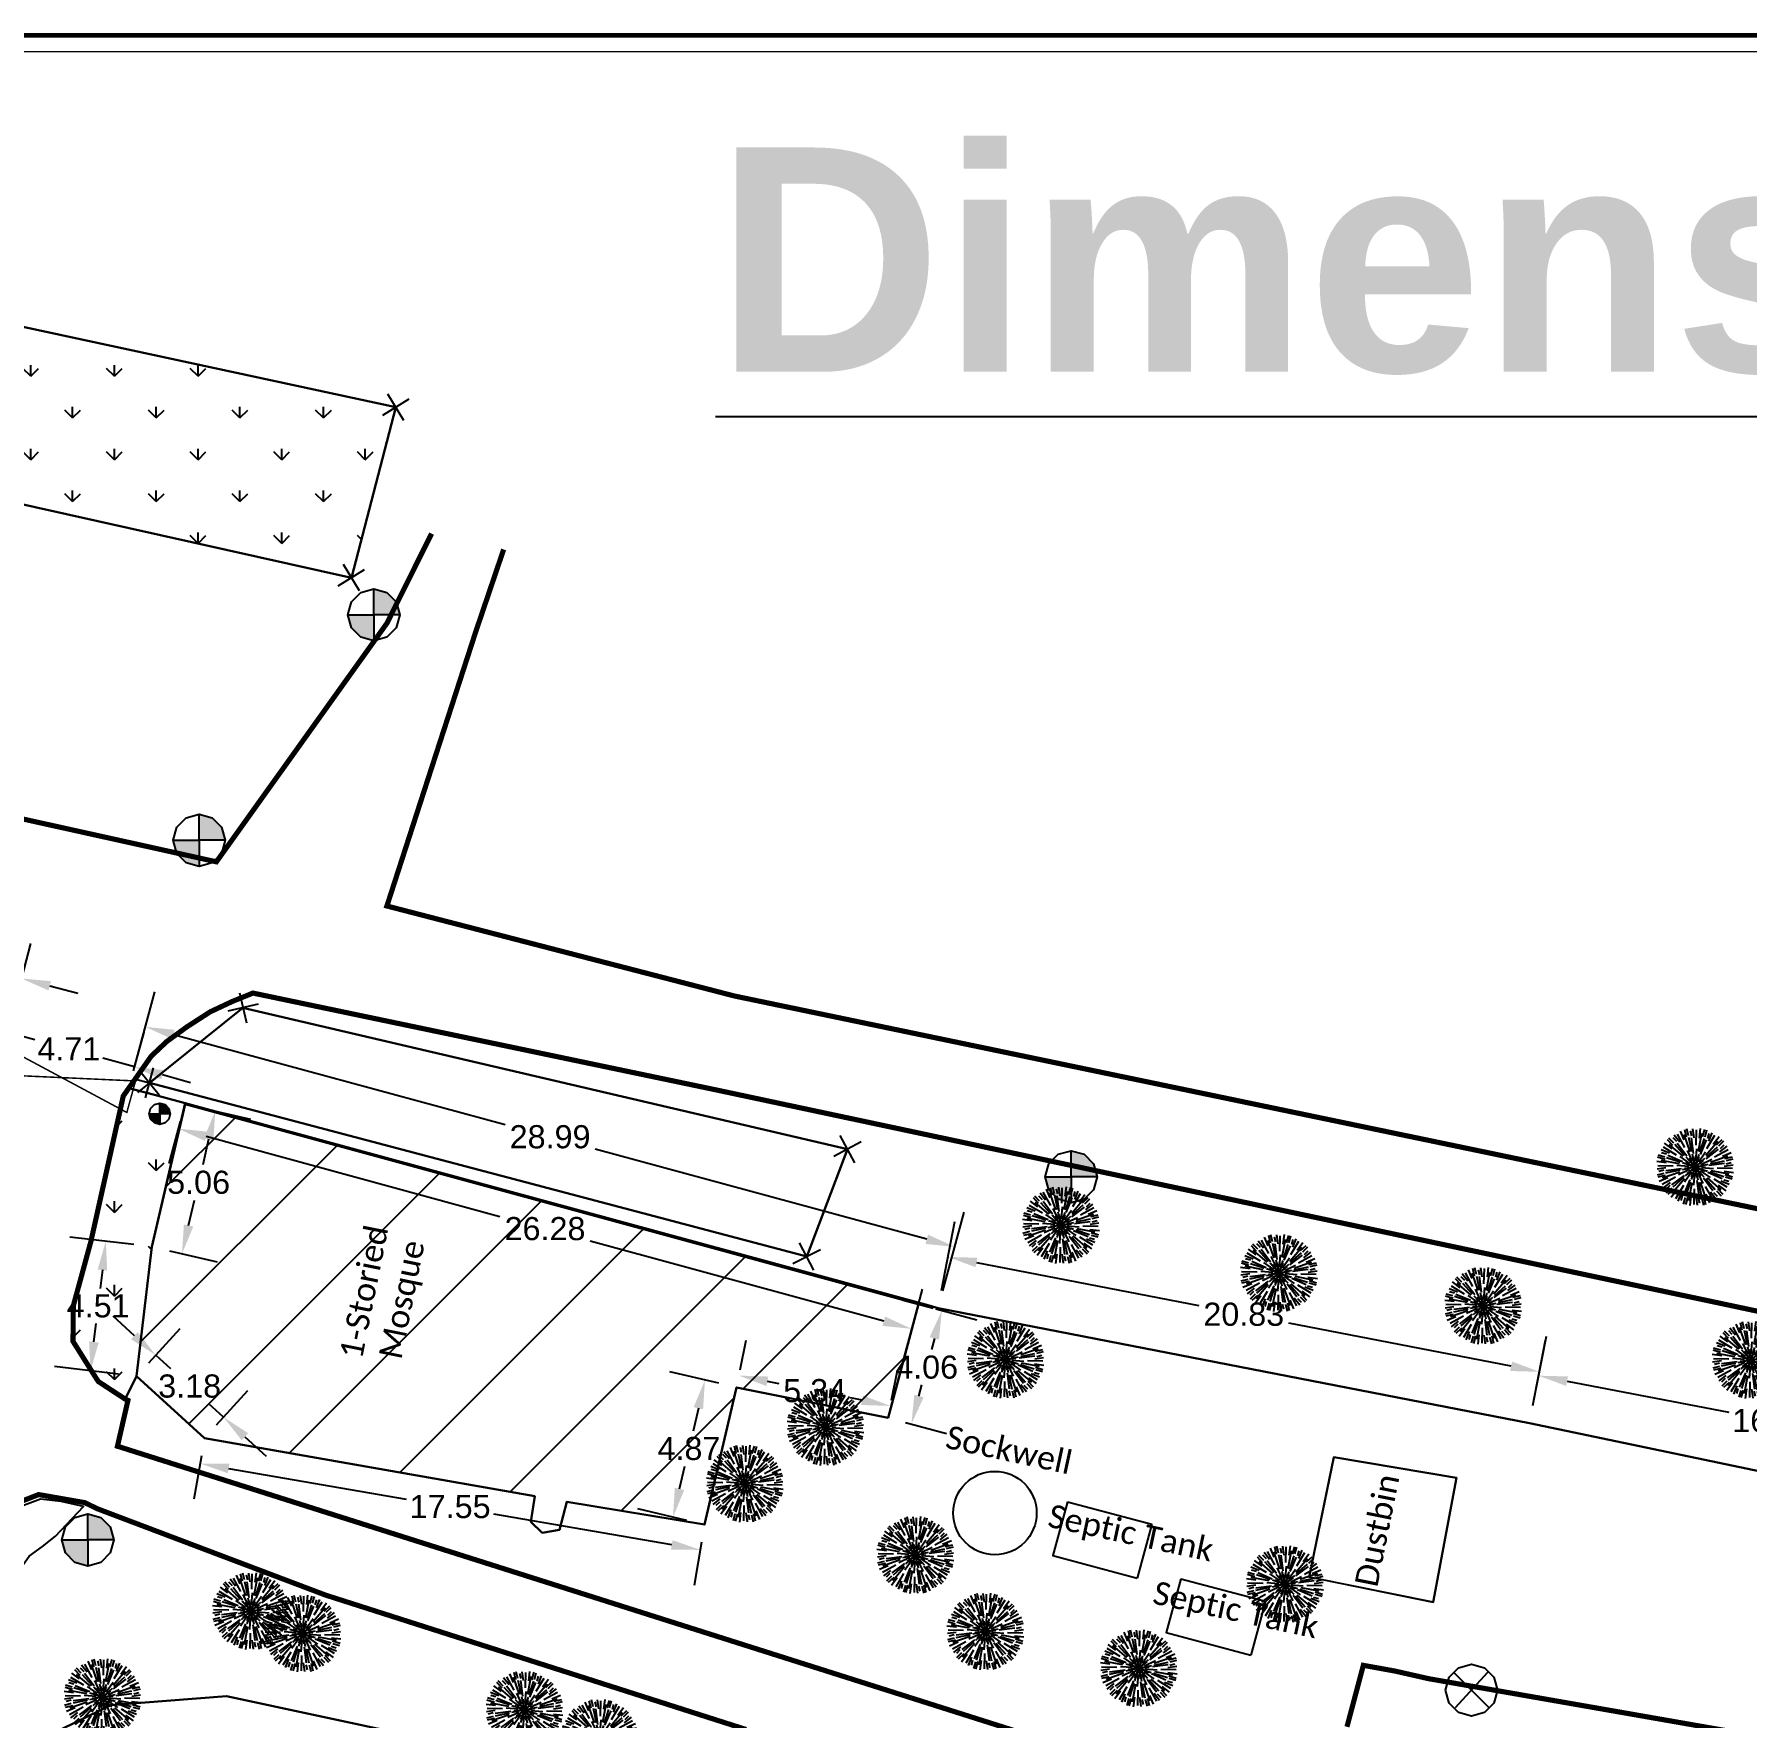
# Model space of a CAD drawing. Header units: metres. Extents: x 347471 to 695982, y 2547992 to 5097170.
# Drawn here: x 347564.4 to 347623.6, y 2548595.2 to 2548653.4 of the extents above; entities that cross this region are included whole.
import ezdxf

# ---------------------------------------------------------------- set-up
doc = ezdxf.new("R2010")
doc.units = ezdxf.units.M
doc.header["$PDMODE"] = 1
doc.header["$PDSIZE"] = -1
for name, color, linetype in [('Controll Point', 230, 'Continuous'), ('Dim', 1, 'Continuous'), ('DUSBIN', 5, 'Continuous'), ('Earthen Road1', 3, 'Continuous'), ('Electric Pole', 1, 'Continuous'), ('GARDE9', 7, 'Continuous'), ('Gate', 1, 'Continuous'), ('MSQ', 1, 'Continuous'), ('POND', 176, 'Continuous'), ('pucca building', 140, 'Continuous'), ('text 2', 7, 'Continuous'), ('V-NODE-TREE', 62, 'Continuous')]:
    doc.layers.add(name, color=color, linetype=linetype)
doc.layers.add('Frame', color=7, linetype='Continuous', lineweight=30, true_color=0xff6d34)
doc.layers.add('Paved Road', color=201, linetype='Continuous', lineweight=18)
doc.layers.add('Property Line', color=1, linetype='Continuous', lineweight=30)
doc.styles.add('SFTR_Arial', font='arial.ttf')
doc.dimstyles.new('ISO-25', dxfattribs={"dimtxt": 2.5, "dimasz": 2.5, "dimexe": 1.25, "dimexo": 0.625, "dimtad": 1, "dimtxsty": 'Standard', "dimcen": 2.5, "dimadec": 0, "dimazin": 0, "dimtfac": 1, "dimtmove": 0, "dimatfit": 3, "dimfxl": 1, "dimarcsym": 0})
pattern_1 = [(90, (-358.141, 2.8265), (-1.4458212353, 1.4458212353), [0.38338125, -2.5082612206]), (45, (-358.141, 2.8265), (-1.4458212355, 1.4458212355), [0.38338125, -1.66131875]), (135, (-358.141, 2.8265), (-1.4458212355, -1.4458212355), [0.38338125, -1.66131875])]

# ---------------------------------------------------------------- blocks, each defined once
blk = doc.blocks.new('Benchmark')
at = {"linetype": 'Continuous'}
for points in [[(0, 0), (0, 1.8), (0.9, 1.55), (1.55, 0.9), (1.8, 0)], [(0, 0), (0, -1.8), (-0.9, -1.55), (-1.55, -0.9), (-1.8, 0)]]:
    blk.add_hatch(color=0, dxfattribs=at).paths.add_polyline_path(points)
at = {"color": 0, "linetype": 'Continuous', "flags": 128}
for points in [[(-1.8, 0), (-1.55, 0.9), (-0.9, 1.55), (0, 1.8), (0.9, 1.55), (1.55, 0.9), (1.8, 0), (1.55, -0.9), (0.9, -1.55), (0, -1.8), (-0.9, -1.55), (-1.55, -0.9)], [(0, 0), (0, 1.8), (0.9, 1.55), (1.55, 0.9), (1.8, 0)], [(0, 0), (0, -1.8), (-0.9, -1.55), (-1.55, -0.9), (-1.8, 0)]]:
    blk.add_lwpolyline(points, close=True, dxfattribs=at)
blk = doc.blocks.new('Circle_X')
at = {"color": 0, "linetype": 'Continuous', "flags": 128}
blk.add_lwpolyline([(-0.9, 0), (-0.774, 0.45), (-0.45, 0.774), (0, 0.9), (0.45, 0.774), (0.774, 0.45), (0.9, 0), (0.774, -0.45), (0.45, -0.774), (0, -0.9), (-0.45, -0.774), (-0.774, -0.45)], close=True, dxfattribs=at)
for points in [[(-0.612, 0.612), (0.612, -0.612)], [(0.558, 0.612), (-0.558, -0.612)]]:
    blk.add_lwpolyline(points, dxfattribs=at)
blk = doc.blocks.new('Cross')
at = {"color": 0, "linetype": 'Continuous', "flags": 128}
for points in [[(0.54, 0), (-0.533, 0)], [(0, 0.534), (0, -0.534)]]:
    blk.add_lwpolyline(points, dxfattribs=at)
blk = doc.blocks.new('Tree 6')
at = {"color": 0, "linetype": 'ByBlock', "lineweight": -2}
for p, q in [((-0.0341, 0.087), (-0.0476, 0.1123)), ((-0.0211, 0.0671), (-0.0367, 0.1137)), ((-0.0185, 0.0919), (-0.0252, 0.1215)), ((-0.0101, 0.0987), (-0.0112, 0.1234)), ((-0.0029, 0.1021), (-0.0044, 0.1244)), ((0.0076, 0.1), (0.0063, 0.1165)), ((0.014, 0.0924), (0.0149, 0.121)), ((0.0153, 0.0686), (0.0251, 0.1168)), ((0.0299, 0.0888), (0.0389, 0.1178)), ((0.0405, 0.0905), (0.052, 0.1125)), ((0.0485, 0.0898), (0.0584, 0.1099)), ((-0.0898, 0.0485), (-0.1099, 0.0584)), ((-0.0828, 0.0566), (-0.0977, 0.0637)), ((-0.073, 0.0583), (-0.0974, 0.0734)), ((-0.0518, 0.0476), (-0.0886, 0.0801)), ((-0.0619, 0.0703), (-0.0826, 0.0926)), ((-0.0581, 0.0804), (-0.0714, 0.1013)), ((-0.0316, 0.0407), (-0.0686, 0.0861)), ((-0.0535, 0.0869), (-0.066, 0.1055)), ((-0.0434, 0.0904), (-0.0528, 0.104)), ((-0.0263, 0.0426), (-0.0506, 0.0819)), ((-0.02, 0.0391), (-0.0429, 0.0841)), ((-0.007, 0.051), (-0.0164, 0.1089)), ((-0.0049, 0.0195), (-0.0149, 0.0567)), ((-0.0015, 0.05), (-0.0029, 0.0962)), ((0.0023, 0.0439), (0.0049, 0.0943)), ((0.0055, 0.0193), (0.0154, 0.0566)), ((0.0194, 0.0477), (0.0402, 0.1025)), ((0.0237, 0.0441), (0.0456, 0.0848)), ((0.0239, 0.0369), (0.0513, 0.0792)), ((0.0407, 0.0316), (0.0861, 0.0686)), ((0.0476, 0.0518), (0.0801, 0.0886)), ((0.0566, 0.0828), (0.0637, 0.0977)), ((0.0583, 0.073), (0.0734, 0.0974)), ((0.0703, 0.0619), (0.0926, 0.0826)), ((0.0804, 0.0581), (0.1013, 0.0714)), ((0.0869, 0.0535), (0.1055, 0.066)), ((-0.0924, 0.014), (-0.121, 0.0149)), ((-0.0888, 0.0299), (-0.1178, 0.0389)), ((-0.0686, 0.0153), (-0.1168, 0.0251)), ((-0.1, 0.0076), (-0.1165, 0.0063)), ((-0.0905, 0.0405), (-0.1125, 0.052)), ((-0.0477, 0.0194), (-0.1025, 0.0402)), ((-0.0439, 0.0023), (-0.0943, 0.0049)), ((-0.0441, 0.0237), (-0.0848, 0.0456)), ((-0.0369, 0.0239), (-0.0792, 0.0513)), ((-0.0193, 0.0055), (-0.0566, 0.0154)), ((0, 0), (-0.0423, -0.0013)), ((-0.014, 0.0144), (-0.0413, 0.0417)), ((0, 0), (-0.0372, 0.02)), ((0, 0), (-0.036, -0.0222)), ((0, 0), (-0.0338, 0.0017)), ((0, 0), (-0.0302, -0.0154)), ((0, 0), (-0.0284, 0.0184)), ((0, 0), (-0.0222, 0.036)), ((0, 0), (-0.02, -0.0372)), ((0, 0), (-0.0184, -0.0284)), ((0, 0), (-0.0154, 0.0302)), ((0, 0), (-0.0017, -0.0338)), ((0, 0), (-0.0013, 0.0423)), ((0, 0), (0.02, 0.0372)), ((0, 0), (0.0017, 0.0338)), ((0, 0), (0.0184, 0.0284)), ((0, 0), (0.036, 0.0222)), ((0, 0), (0.0302, 0.0154)), ((0, 0), (0.0423, 0.0013)), ((0, 0), (0.0154, -0.0302)), ((0, 0), (0.0013, -0.0423)), ((0, 0), (0.0338, -0.0017)), ((0, 0), (0.0372, -0.02)), ((0, 0), (0.0284, -0.0184)), ((0, 0), (0.0222, -0.036)), ((0.0144, 0.014), (0.0417, 0.0413)), ((0.0195, 0.0049), (0.0567, 0.0149)), ((0.0391, 0.02), (0.0841, 0.0429)), ((0.0426, 0.0263), (0.0819, 0.0506)), ((0.05, 0.0015), (0.0962, 0.0029)), ((0.051, 0.007), (0.1089, 0.0164)), ((0.0671, 0.0211), (0.1137, 0.0367)), ((0.087, 0.0341), (0.1123, 0.0476)), ((0.0904, 0.0434), (0.104, 0.0528)), ((0.0919, 0.0185), (0.1215, 0.0252)), ((0.0987, 0.0101), (0.1234, 0.0112)), ((0.1021, 0.0029), (0.1244, 0.0044)), ((-0.1021, -0.0029), (-0.1244, -0.0044)), ((-0.0987, -0.0101), (-0.1234, -0.0112)), ((-0.0919, -0.0185), (-0.1215, -0.0252)), ((-0.0671, -0.0211), (-0.1137, -0.0367)), ((-0.087, -0.0341), (-0.1123, -0.0476)), ((-0.051, -0.007), (-0.1089, -0.0164)), ((-0.0869, -0.0535), (-0.1055, -0.066)), ((-0.0904, -0.0434), (-0.104, -0.0528)), ((-0.05, -0.0015), (-0.0962, -0.0029)), ((-0.0407, -0.0316), (-0.0861, -0.0686)), ((-0.0391, -0.02), (-0.0841, -0.0429)), ((-0.0426, -0.0263), (-0.0819, -0.0506)), ((-0.0476, -0.0518), (-0.0801, -0.0886)), ((-0.0195, -0.0049), (-0.0567, -0.0149)), ((-0.0239, -0.0369), (-0.0513, -0.0792)), ((-0.0237, -0.0441), (-0.0456, -0.0848)), ((-0.0144, -0.014), (-0.0417, -0.0413)), ((-0.0194, -0.0477), (-0.0402, -0.1025)), ((-0.0055, -0.0193), (-0.0154, -0.0566)), ((-0.0023, -0.0439), (-0.0049, -0.0943)), ((0.0015, -0.05), (0.0029, -0.0962)), ((0.0049, -0.0195), (0.0149, -0.0567)), ((0.007, -0.051), (0.0164, -0.1089)), ((0.014, -0.0144), (0.0413, -0.0417)), ((0.0193, -0.0055), (0.0566, -0.0154)), ((0.02, -0.0391), (0.0429, -0.0841)), ((0.0263, -0.0426), (0.0506, -0.0819)), ((0.0316, -0.0407), (0.0686, -0.0861)), ((0.0369, -0.0239), (0.0792, -0.0513)), ((0.0439, -0.0023), (0.0943, -0.0049)), ((0.0441, -0.0237), (0.0848, -0.0456)), ((0.0477, -0.0194), (0.1025, -0.0402)), ((0.0518, -0.0476), (0.0886, -0.0801)), ((0.0686, -0.0153), (0.1168, -0.0251)), ((0.0888, -0.0299), (0.1178, -0.0389)), ((0.0898, -0.0485), (0.1099, -0.0584)), ((0.0905, -0.0405), (0.1125, -0.052)), ((0.0924, -0.014), (0.121, -0.0149)), ((0.1, -0.0076), (0.1165, -0.0063)), ((-0.0804, -0.0581), (-0.1013, -0.0714)), ((-0.0703, -0.0619), (-0.0926, -0.0826)), ((-0.0583, -0.073), (-0.0734, -0.0974)), ((-0.0566, -0.0828), (-0.0637, -0.0977)), ((-0.0485, -0.0898), (-0.0584, -0.1099)), ((-0.0405, -0.0905), (-0.052, -0.1125)), ((-0.0299, -0.0888), (-0.0389, -0.1178)), ((-0.0153, -0.0686), (-0.0251, -0.1168)), ((-0.014, -0.0924), (-0.0149, -0.121)), ((-0.0076, -0.1), (-0.0063, -0.1165)), ((0.0029, -0.1021), (0.0044, -0.1244)), ((0.0101, -0.0987), (0.0112, -0.1234)), ((0.0185, -0.0919), (0.0252, -0.1215)), ((0.0211, -0.0671), (0.0367, -0.1137)), ((0.0341, -0.087), (0.0476, -0.1123)), ((0.0434, -0.0904), (0.0528, -0.104)), ((0.0535, -0.0869), (0.066, -0.1055)), ((0.0581, -0.0804), (0.0714, -0.1013)), ((0.0619, -0.0703), (0.0826, -0.0926)), ((0.073, -0.0583), (0.0974, -0.0734)), ((0.0828, -0.0566), (0.0977, -0.0637))]:
    blk.add_line(p, q, dxfattribs=at)
blk = doc.blocks.new('le')
for points in [[(348291.604, 2548623.118), (348291.604, 2548472.277), (348077.433, 2548472.277), (348077.433, 2548623.118)], [(348291.577, 2548623.09), (348291.577, 2548472.305), (348077.461, 2548472.305), (348077.461, 2548623.09)]]:
    blk.add_lwpolyline(points, close=True)
at = {"layer": 'Frame', "color": 7, "linetype": 'Continuous', "lineweight": 60}
blk.add_lwpolyline([(348291.577, 2548623.09), (348291.577, 2548472.305), (348077.461, 2548472.305), (348077.461, 2548623.09)], close=True, dxfattribs=at)
at = {"layer": 'Frame', "color": 7, "lineweight": 15}
blk.add_lwpolyline([(348257.356, 2548473.065, -0.414214), (348257.102, 2548472.811), (348078.221, 2548472.811, -0.414214), (348077.967, 2548473.065), (348077.967, 2548622.33, -0.414214), (348078.221, 2548622.584), (348257.102, 2548622.584, -0.414214), (348257.356, 2548622.33), (348257.356, 2548473.065)], format="xyb", dxfattribs=at)
at = {"layer": 'text 2', "color": 1, "insert": (348176.556, 2548619.588), "char_height": 5.24376, "width": 62.61197, "attachment_point": 1}
blk.add_mtext('\\pxqc;{\\fArial|b1|i0|c0|p34;\\H1.33333x;\\L\\C143;\\c14659450;Dimension }', dxfattribs=at)
blk = doc.blocks.new('*D17')
at = {"layer": 'Defpoints', "color": 0, "transparency": 16777216}
for p in [(347563.969, 2548620.731), (347560.766, 2548618.804), (347563.294, 2548618.144)]:
    blk.add_point(p, dxfattribs=at)
at = {"layer": 'Dim', "color": 0, "lineweight": -2, "transparency": 16777216}
for p, q in [((347560.924, 2548619.409), (347561.757, 2548622.601)), ((347560.474, 2548621.644), (347559.506, 2548621.897)), ((347563.452, 2548618.749), (347564.285, 2548621.941)), ((347561.441, 2548621.392), (347561.537, 2548621.367)), ((347563.969, 2548620.731), (347563.874, 2548620.756)), ((347564.937, 2548620.479), (347565.905, 2548620.226))]:
    blk.add_line(p, q, dxfattribs=at)
at = {"layer": 'Dim', "color": 0, "transparency": 16777216}
for points in [[(347560.516, 2548621.805), (347560.432, 2548621.483), (347561.441, 2548621.392)], [(347564.979, 2548620.64), (347564.895, 2548620.317), (347563.969, 2548620.731)]]:
    blk.add_solid(points, dxfattribs=at)
at = {"layer": 'Dim', "color": 0, "transparency": 16777216, "insert": (347562.705, 2548621.061), "char_height": 0.8, "attachment_point": 5, "style": 'SFTR_Arial'}
blk.add_mtext('2.61', dxfattribs=at)
blk = doc.blocks.new('*D18')
at = {"layer": 'Defpoints', "color": 0, "transparency": 16777216}
for p in [(347563.129, 2548618.187), (347567.872, 2548617.672), (347567.669, 2548616.936)]:
    blk.add_point(p, dxfattribs=at)
at = {"layer": 'Dim', "color": 0, "lineweight": -2, "transparency": 16777216}
for p, q in [((347563.295, 2548618.789), (347563.664, 2548620.128)), ((347562.368, 2548619.189), (347561.404, 2548619.455)), ((347563.332, 2548618.923), (347564.424, 2548618.622)), ((347567.835, 2548617.538), (347568.204, 2548618.877)), ((347567.872, 2548617.672), (347566.78, 2548617.973)), ((347568.836, 2548617.407), (347569.8, 2548617.141))]:
    blk.add_line(p, q, dxfattribs=at)
at = {"layer": 'Dim', "color": 0, "transparency": 16777216}
for points in [[(347562.412, 2548619.35), (347562.324, 2548619.028), (347563.332, 2548618.923)], [(347568.88, 2548617.567), (347568.792, 2548617.246), (347567.872, 2548617.672)]]:
    blk.add_solid(points, dxfattribs=at)
at = {"layer": 'Dim', "color": 0, "transparency": 16777216, "insert": (347565.602, 2548618.298), "char_height": 0.8, "attachment_point": 5, "style": 'SFTR_Arial'}
blk.add_mtext('4.71', dxfattribs=at)
blk = doc.blocks.new('*D19')
at = {"layer": 'Defpoints', "color": 0, "transparency": 16777216}
for p in [(347567.669, 2548616.936), (347596.225, 2548611.451), (347595.647, 2548609.327)]:
    blk.add_point(p, dxfattribs=at)
at = {"layer": 'Dim', "color": 0, "lineweight": -2, "transparency": 16777216}
for p, q in [((347567.833, 2548617.539), (347568.575, 2548620.266)), ((347569.212, 2548618.797), (347580.678, 2548615.679)), ((347595.26, 2548611.713), (347583.793, 2548614.832)), ((347595.811, 2548609.93), (347596.553, 2548612.657))]:
    blk.add_line(p, q, dxfattribs=at)
at = {"layer": 'Dim', "color": 0, "transparency": 16777216}
for points in [[(347569.255, 2548618.958), (347569.168, 2548618.637), (347568.247, 2548619.06)], [(347595.303, 2548611.874), (347595.216, 2548611.552), (347596.225, 2548611.451)]]:
    blk.add_solid(points, dxfattribs=at)
at = {"layer": 'Dim', "color": 0, "transparency": 16777216, "insert": (347582.236, 2548615.255), "char_height": 0.8, "attachment_point": 5, "style": 'SFTR_Arial'}
blk.add_mtext('28.99', dxfattribs=at)
blk = doc.blocks.new('*D20')
at = {"layer": 'Defpoints', "color": 0, "transparency": 16777216}
for p in [(347595.647, 2548609.327), (347616.44, 2548607.131), (347616.095, 2548605.355)]:
    blk.add_point(p, dxfattribs=at)
at = {"layer": 'Dim', "color": 0, "lineweight": -2, "transparency": 16777216}
for p, q in [((347595.766, 2548609.94), (347596.231, 2548612.331)), ((347596.974, 2548610.913), (347604.66, 2548609.42)), ((347615.459, 2548607.322), (347607.773, 2548608.815)), ((347616.214, 2548605.968), (347616.679, 2548608.359))]:
    blk.add_line(p, q, dxfattribs=at)
at = {"layer": 'Dim', "color": 0, "transparency": 16777216}
for points in [[(347597.006, 2548611.076), (347596.942, 2548610.749), (347595.992, 2548611.103)], [(347615.49, 2548607.486), (347615.427, 2548607.159), (347616.44, 2548607.131)]]:
    blk.add_solid(points, dxfattribs=at)
at = {"layer": 'Dim', "color": 0, "transparency": 16777216, "insert": (347606.216, 2548609.117), "char_height": 0.8, "attachment_point": 5, "style": 'SFTR_Arial'}
blk.add_mtext('20.83', dxfattribs=at)
blk = doc.blocks.new('*D21')
at = {"layer": 'Defpoints', "color": 0, "transparency": 16777216}
for p in [(347616.095, 2548605.355), (347632.593, 2548603.882), (347632.277, 2548602.241)]:
    blk.add_point(p, dxfattribs=at)
at = {"layer": 'Dim', "color": 0, "lineweight": -2, "transparency": 16777216}
for p, q in [((347616.213, 2548605.968), (347616.647, 2548608.224)), ((347617.393, 2548606.807), (347622.989, 2548605.731)), ((347631.611, 2548604.071), (347626.015, 2548605.148)), ((347632.395, 2548602.854), (347632.829, 2548605.11))]:
    blk.add_line(p, q, dxfattribs=at)
at = {"layer": 'Dim', "color": 0, "transparency": 16777216}
for points in [[(347617.424, 2548606.971), (347617.361, 2548606.644), (347616.411, 2548606.996)], [(347631.642, 2548604.235), (347631.579, 2548603.908), (347632.593, 2548603.882)]]:
    blk.add_solid(points, dxfattribs=at)
at = {"layer": 'Dim', "color": 0, "transparency": 16777216, "insert": (347624.502, 2548605.439), "char_height": 0.8, "attachment_point": 5, "style": 'SFTR_Arial'}
blk.add_mtext('16.48', dxfattribs=at)
blk = doc.blocks.new('*D121')
at = {"layer": 'Defpoints', "color": 0, "transparency": 16777216}
for p in [(347567.942, 2548606.982), (347570.95, 2548605.561), (347570.287, 2548604.837)]:
    blk.add_point(p, dxfattribs=at)
at = {"layer": 'Dim', "color": 0, "lineweight": -2, "transparency": 16777216}
for p, q in [((347567.867, 2548608.381), (347567.129, 2548609.056)), ((347568.364, 2548607.443), (347569.448, 2548608.628)), ((347568.605, 2548607.706), (347569.112, 2548607.242)), ((347570.709, 2548605.298), (347571.793, 2548606.483)), ((347570.95, 2548605.561), (347570.443, 2548606.025)), ((347571.688, 2548604.886), (347572.426, 2548604.211))]:
    blk.add_line(p, q, dxfattribs=at)
at = {"layer": 'Dim', "color": 0, "transparency": 16777216}
for points in [[(347567.979, 2548608.504), (347567.754, 2548608.258), (347568.605, 2548607.706)], [(347571.8, 2548605.009), (347571.575, 2548604.763), (347570.95, 2548605.561)]]:
    blk.add_solid(points, dxfattribs=at)
at = {"layer": 'Dim', "color": 0, "transparency": 16777216, "insert": (347569.777, 2548606.634), "char_height": 0.8, "attachment_point": 5, "style": 'SFTR_Arial'}
blk.add_mtext('3.18', dxfattribs=at)
blk = doc.blocks.new('*D122')
at = {"layer": 'Defpoints', "color": 0, "transparency": 16777216}
for p in [(347570.287, 2548604.837), (347587.578, 2548601.851), (347587.427, 2548600.974)]:
    blk.add_point(p, dxfattribs=at)
at = {"layer": 'Dim', "color": 0, "lineweight": -2, "transparency": 16777216}
for p, q in [((347570.181, 2548604.221), (347569.923, 2548602.728)), ((347571.121, 2548603.79), (347577.266, 2548602.729)), ((347586.441, 2548601.144), (347580.296, 2548602.205)), ((347587.472, 2548601.235), (347587.214, 2548599.742))]:
    blk.add_line(p, q, dxfattribs=at)
at = {"layer": 'Dim', "color": 0, "transparency": 16777216}
for points in [[(347571.149, 2548603.954), (347571.093, 2548603.626), (347570.136, 2548603.96)], [(347586.47, 2548601.309), (347586.413, 2548600.98), (347587.427, 2548600.974)]]:
    blk.add_solid(points, dxfattribs=at)
at = {"layer": 'Dim', "color": 0, "transparency": 16777216, "insert": (347578.781, 2548602.467), "char_height": 0.8, "attachment_point": 5, "style": 'SFTR_Arial'}
blk.add_mtext('17.55', dxfattribs=at)
blk = doc.blocks.new('*D123')
at = {"layer": 'Defpoints', "color": 0, "transparency": 16777216}
for p in [(347587.59, 2548606.846), (347588.683, 2548606.592), (347587.578, 2548601.851)]:
    blk.add_point(p, dxfattribs=at)
at = {"layer": 'Dim', "color": 0, "lineweight": -2, "transparency": 16777216}
for p, q in [((347588.074, 2548606.733), (347586.372, 2548607.13)), ((347587.363, 2548605.872), (347587.179, 2548605.084)), ((347586.712, 2548603.079), (347586.895, 2548603.867)), ((347586.969, 2548601.992), (347585.267, 2548602.389))]:
    blk.add_line(p, q, dxfattribs=at)
at = {"layer": 'Dim', "color": 0, "transparency": 16777216}
for points in [[(347587.2, 2548605.91), (347587.525, 2548605.835), (347587.59, 2548606.846)], [(347586.549, 2548603.117), (347586.874, 2548603.041), (347586.485, 2548602.105)]]:
    blk.add_solid(points, dxfattribs=at)
at = {"layer": 'Dim', "color": 0, "transparency": 16777216, "insert": (347587.037, 2548604.476), "char_height": 0.8, "attachment_point": 5, "style": 'SFTR_Arial'}
blk.add_mtext('4.87', dxfattribs=at)
blk = doc.blocks.new('*D124')
at = {"layer": 'Defpoints', "color": 0, "transparency": 16777216}
for p in [(347588.683, 2548606.592), (347594.001, 2548605.951), (347593.919, 2548605.543)]:
    blk.add_point(p, dxfattribs=at)
at = {"layer": 'Dim', "color": 0, "lineweight": -2, "transparency": 16777216}
for p, q in [((347588.806, 2548607.204), (347589.01, 2548608.225)), ((347594.042, 2548606.155), (347594.246, 2548607.176)), ((347589.745, 2548606.803), (347590.145, 2548606.723)), ((347593.02, 2548606.147), (347592.62, 2548606.227))]:
    blk.add_line(p, q, dxfattribs=at)
at = {"layer": 'Dim', "color": 0, "transparency": 16777216}
for points in [[(347589.778, 2548606.967), (347589.713, 2548606.64), (347588.765, 2548607)], [(347593.053, 2548606.31), (347592.988, 2548605.984), (347594.001, 2548605.951)]]:
    blk.add_solid(points, dxfattribs=at)
at = {"layer": 'Dim', "color": 0, "transparency": 16777216, "insert": (347591.383, 2548606.475), "char_height": 0.8, "attachment_point": 5, "style": 'SFTR_Arial'}
blk.add_mtext('5.34', dxfattribs=at)
blk = doc.blocks.new('*D125')
at = {"layer": 'Defpoints', "color": 0, "transparency": 16777216}
for p in [(347594.969, 2548609.468), (347595.778, 2548609.251), (347593.919, 2548605.543)]:
    blk.add_point(p, dxfattribs=at)
at = {"layer": 'Dim', "color": 0, "lineweight": -2, "transparency": 16777216}
for p, q in [((347595.573, 2548609.306), (347596.986, 2548608.928)), ((347595.52, 2548608.285), (347595.416, 2548607.897)), ((347594.987, 2548606.292), (347595.091, 2548606.68)), ((347594.523, 2548605.381), (347595.936, 2548605.003))]:
    blk.add_line(p, q, dxfattribs=at)
at = {"layer": 'Dim', "color": 0, "transparency": 16777216}
for points in [[(347595.359, 2548608.328), (347595.681, 2548608.242), (347595.778, 2548609.251)], [(347594.826, 2548606.335), (347595.148, 2548606.249), (347594.728, 2548605.326)]]:
    blk.add_solid(points, dxfattribs=at)
at = {"layer": 'Dim', "color": 0, "transparency": 16777216, "insert": (347595.253, 2548607.289), "char_height": 0.8, "attachment_point": 5, "style": 'SFTR_Arial'}
blk.add_mtext('4.06', dxfattribs=at)
blk = doc.blocks.new('*D126')
at = {"layer": 'Defpoints', "color": 0, "transparency": 16777216}
for p in [(347569.618, 2548616.388), (347569.385, 2548615.538), (347594.969, 2548609.468)]:
    blk.add_point(p, dxfattribs=at)
at = {"layer": 'Dim', "color": 0, "lineweight": -2, "transparency": 16777216}
for p, q in [((347569.453, 2548615.785), (347569.056, 2548614.332)), ((347570.35, 2548615.275), (347580.504, 2548612.503)), ((347593.772, 2548608.881), (347583.619, 2548611.652)), ((347594.804, 2548608.865), (347594.408, 2548607.411))]:
    blk.add_line(p, q, dxfattribs=at)
at = {"layer": 'Dim', "color": 0, "transparency": 16777216}
for points in [[(347570.394, 2548615.435), (347570.306, 2548615.114), (347569.385, 2548615.538)], [(347593.816, 2548609.041), (347593.728, 2548608.72), (347594.737, 2548608.617)]]:
    blk.add_solid(points, dxfattribs=at)
at = {"layer": 'Dim', "color": 0, "transparency": 16777216, "insert": (347582.061, 2548612.078), "char_height": 0.8, "attachment_point": 5, "style": 'SFTR_Arial'}
blk.add_mtext('26.28', dxfattribs=at)
blk = doc.blocks.new('*D127')
at = {"layer": 'Defpoints', "color": 0, "transparency": 16777216}
for p in [(347569.618, 2548616.388), (347568.47, 2548611.457), (347569.512, 2548611.214)]:
    blk.add_point(p, dxfattribs=at)
at = {"layer": 'Dim', "color": 0, "lineweight": -2, "transparency": 16777216}
for p, q in [((347570.226, 2548616.247), (347571.877, 2548615.863)), ((347570.433, 2548615.172), (347570.227, 2548614.289)), ((347569.739, 2548612.188), (347569.944, 2548613.072)), ((347569.079, 2548611.315), (347570.73, 2548610.931))]:
    blk.add_line(p, q, dxfattribs=at)
at = {"layer": 'Dim', "color": 0, "transparency": 16777216}
for points in [[(347570.271, 2548615.21), (347570.595, 2548615.134), (347570.66, 2548616.146)], [(347569.577, 2548612.226), (347569.901, 2548612.151), (347569.512, 2548611.214)]]:
    blk.add_solid(points, dxfattribs=at)
at = {"layer": 'Dim', "color": 0, "transparency": 16777216, "insert": (347570.086, 2548613.68), "char_height": 0.8, "attachment_point": 5, "style": 'SFTR_Arial'}
blk.add_mtext('5.06', dxfattribs=at)
blk = doc.blocks.new('*D128')
at = {"layer": 'Defpoints', "color": 0, "transparency": 16777216}
for p in [(347568.47, 2548611.457), (347566.349, 2548607.17), (347567.942, 2548606.982)]:
    blk.add_point(p, dxfattribs=at)
at = {"layer": 'Dim', "color": 0, "lineweight": -2, "transparency": 16777216}
for p, q in [((347567.85, 2548611.53), (347565.636, 2548611.791)), ((347566.76, 2548610.652), (347566.685, 2548610.016)), ((347566.467, 2548608.163), (347566.542, 2548608.799)), ((347567.321, 2548607.055), (347565.108, 2548607.316))]:
    blk.add_line(p, q, dxfattribs=at)
at = {"layer": 'Dim', "color": 0, "transparency": 16777216}
for points in [[(347566.595, 2548610.671), (347566.926, 2548610.632), (347566.878, 2548611.645)], [(347566.301, 2548608.182), (347566.632, 2548608.143), (347566.349, 2548607.17)]]:
    blk.add_solid(points, dxfattribs=at)
at = {"layer": 'Dim', "color": 0, "transparency": 16777216, "insert": (347566.613, 2548609.407), "char_height": 0.8, "attachment_point": 5, "style": 'SFTR_Arial'}
blk.add_mtext('4.51', dxfattribs=at)

msp = doc.modelspace()

# ---------------------------------------------------------------- hatches: boundary and pattern name
at = {"layer": 'Gate', "true_color": 0x7aafdf}
h = msp.add_hatch(dxfattribs=at)
h.set_pattern_fill('ANSI31', color=143)
h.set_pattern_definition([(45, (-358.141, 2.8265), (-2.2450640303, 2.2450640303), [])])
h.paths.add_polyline_path([(347594.969, 2548609.468), (347569.618, 2548616.388), (347568.47, 2548611.457), (347567.942, 2548606.982), (347570.287, 2548604.837), (347581.713, 2548602.83), (347581.571, 2548601.946), (347581.965, 2548601.565), (347582.56, 2548601.67), (347582.818, 2548602.635), (347587.578, 2548601.851), (347588.683, 2548606.592), (347593.919, 2548605.543)])
h.paths.add_polyline_path([(347571.227, 2548590.209), (347572.402, 2548596.054), (347575.147, 2548595.502), (347573.972, 2548589.657)], flags=9)
at = {"layer": 'Paved Road', "lineweight": 25, "true_color": 0x136734}
h = msp.add_hatch(dxfattribs=at)
h.set_pattern_fill('GRASS', color=116, scale=0.0805)
h.set_pattern_definition(pattern_1)
h.paths.add_polyline_path([(347576.901, 2548640.485), (347558.542, 2548644.443), (347556.736, 2548638.743), (347575.37, 2548634.592)])
h = msp.add_hatch(dxfattribs=at)
h.set_pattern_fill('GRASS', color=116, scale=0.0805)
h.set_pattern_definition(pattern_1)
h.paths.add_polyline_path([(347568.47, 2548611.457), (347569.624, 2548616.417), (347568.564, 2548616.706), (347567.669, 2548616.936), (347567.482, 2548616.67), (347566.364, 2548611.646), (347565.784, 2548609.521), (347565.768, 2548609.413), (347565.758, 2548608.19), (347566.604, 2548606.845), (347567.554, 2548606.207), (347567.942, 2548606.982)])
h.paths.add_polyline_path([(347568.557, 2548615.737), (347568.425, 2548615.869), (347568.374, 2548616.053), (347568.425, 2548616.236), (347568.557, 2548616.368), (347568.741, 2548616.42), (347568.925, 2548616.368), (347569.057, 2548616.236), (347569.108, 2548616.053), (347569.057, 2548615.869), (347568.925, 2548615.737), (347568.741, 2548615.685)], flags=16)
h.paths.add_polyline_path([(347568.741, 2548616.053), (347568.741, 2548616.42), (347568.925, 2548616.368), (347569.057, 2548616.236), (347569.108, 2548616.053)], flags=0)

# ---------------------------------------------------------------- linework, layer by layer
for points in [[(347609.333, 2548604.174), (347613.574, 2548603.46), (347612.767, 2548599.168), (347608.482, 2548600.034), (347609.333, 2548604.174)], [(347600.122, 2548602.635), (347599.615, 2548600.776), (347602.537, 2548600)], [(347600.118, 2548602.635), (347603.04, 2548601.859)], [(347603.044, 2548601.859), (347602.537, 2548600)], [(347604.044, 2548599.972), (347603.537, 2548598.113), (347606.459, 2548597.337)], [(347604.04, 2548599.972), (347606.962, 2548599.196)], [(347606.966, 2548599.196), (347606.459, 2548597.337)]]:
    msp.add_lwpolyline(points)
msp.add_circle((347597.613, 2548602.247), 1.442)
at = {"layer": 'DUSBIN', "flags": 128}
msp.add_lwpolyline([(347613.574, 2548603.46), (347609.333, 2548604.174), (347608.479, 2548600.037), (347612.764, 2548599.166)], close=True, dxfattribs=at)
at = {"layer": 'Earthen Road1', "flags": 128}
msp.add_lwpolyline([(347556.736, 2548638.743), (347558.542, 2548644.443), (347576.901, 2548640.485), (347575.37, 2548634.592)], close=True, dxfattribs=at)
at = {"layer": 'GARDE9', "flags": 128}
msp.add_lwpolyline([(347559.248, 2548593.713), (347564.228, 2548600.753), (347564.694, 2548601.089), (347565.137, 2548601.453), (347566.105, 2548602.475), (347565.329, 2548602.644), (347564.625, 2548602.727), (347564.072, 2548602.516), (347563.68, 2548602.348), (347563.049, 2548602.033), (347562.096, 2548600.804), (347552.571, 2548586.827), (347556.781, 2548586.552), (347556.841, 2548587.797), (347557.217, 2548589.198), (347557.91, 2548591.051)], close=True, dxfattribs=at)
at = {"layer": 'Gate', "color": 2, "lineweight": 30, "extrusion": (-0.001411, -0.005032, 0.999986), "const_width": 0.0519, "elevation": -13315.559}
msp.add_lwpolyline([(347567.258, 2548581.362), (347567.558, 2548582.452), (347562.461, 2548582.683), (347562.761, 2548583.773)], close=True, dxfattribs=at)
at = {"layer": 'Paved Road', "color": 116, "lineweight": 30, "true_color": 0x136734}
for points in [[(347556.736, 2548638.743), (347558.542, 2548644.443), (347576.901, 2548640.485), (347575.37, 2548634.592)], [(347568.389, 2548617.121), (347571.618, 2548619.721), (347592.514, 2548614.83), (347591.107, 2548611.119)]]:
    msp.add_lwpolyline(points, close=True, dxfattribs=at)
at = {"layer": 'Paved Road', "color": 1, "linetype": 'Continuous', "ltscale": 20, "const_width": 0.178}
for points in [[(347492.083, 2548641.809), (347553.094, 2548628.665), (347570.701, 2548624.767), (347576.597, 2548633.019), (347578.14, 2548636.116)], [(347648.023, 2548607.768), (347588.613, 2548620.126), (347576.595, 2548623.239), (347577.819, 2548627.024), (347579.663, 2548632.713), (347580.631, 2548635.569)], [(347607.662, 2548591.75), (347567.28, 2548604.558), (347567.643, 2548606.143), (347567.543, 2548606.191), (347566.63, 2548606.788), (347566.591, 2548606.835), (347565.744, 2548608.184), (347565.754, 2548609.411), (347566.364, 2548611.646), (347567.482, 2548616.67), (347568.449, 2548618.047), (347568.982, 2548618.551), (347569.676, 2548619.056), (347570.486, 2548619.579), (347571.257, 2548619.941), (347571.964, 2548620.228), (347587.97, 2548616.881), (347608.441, 2548612.525), (347647.165, 2548604.303)], [(347589.013, 2548594.762), (347574.474, 2548599.41), (347566.597, 2548602.391), (347566.151, 2548602.607), (347564.555, 2548602.886), (347563.112, 2548602.32), (347558.277, 2548595.508), (347552.185, 2548586.429)], [(347630.865, 2548593.329), (347612.598, 2548596.521), (347611.454, 2548596.781), (347610.35, 2548596.981), (347609.784, 2548594.856)]]:
    msp.add_lwpolyline(points, dxfattribs=at)
at = {"layer": 'Paved Road', "color": 116, "lineweight": 30, "true_color": 0x136734}
msp.add_lwpolyline([(347566.41, 2548611.64), (347565.768, 2548609.413), (347565.758, 2548608.19), (347566.604, 2548606.845), (347567.554, 2548606.207), (347567.942, 2548606.982), (347568.47, 2548611.457), (347569.624, 2548616.417)], dxfattribs=at)
at = {"layer": 'POND', "color": 159, "linetype": 'ByBlock', "lineweight": 30, "true_color": 0x22346e, "flags": 128}
msp.add_lwpolyline([(347557.203, 2548546.552), (347551.693, 2548549.61), (347551.324, 2548554.481), (347553.8, 2548571.224), (347555.982, 2548581.282), (347556.922, 2548584.038), (347563.304, 2548593.787), (347567.052, 2548595.599), (347571.052, 2548595.92), (347589.746, 2548591.908), (347601.195, 2548587.192), (347602.771, 2548584.364), (347603.939, 2548582.009), (347599.961, 2548564.103), (347594.606, 2548546.436), (347590.768, 2548541.634), (347588.679, 2548541.025), (347578.707, 2548541.579)], close=True, dxfattribs=at)
at = {"layer": 'Property Line', "color": 6, "flags": 128}
msp.add_lwpolyline([(347567.669, 2548616.936), (347568.564, 2548616.706), (347595.342, 2548609.428), (347595.647, 2548609.327), (347616.095, 2548605.355), (347625.131, 2548603.462), (347630.238, 2548602.457), (347632.277, 2548602.241), (347646.265, 2548599.653), (347632.739, 2548567.169), (347624.703, 2548547.177), (347614.184, 2548517.238), (347608.145, 2548502.962), (347575.639, 2548512.519), (347562.846, 2548515.914), (347562.441, 2548515.945), (347483.492, 2548538.898)], dxfattribs=at)
at = {"layer": 'pucca building', "lineweight": 30}
msp.add_lwpolyline([(347581.713, 2548602.828), (347581.571, 2548601.946), (347581.965, 2548601.565), (347582.56, 2548601.67), (347582.818, 2548602.635), (347587.578, 2548601.851), (347588.683, 2548606.592), (347593.919, 2548605.543), (347594.969, 2548609.468), (347569.618, 2548616.388), (347568.47, 2548611.457), (347567.942, 2548606.982), (347570.287, 2548604.837), (347581.711, 2548602.831), (347581.713, 2548602.83)], dxfattribs=at)

# ---------------------------------------------------------------- block references
at = {"layer": 'Controll Point', "color": 230}
msp.add_blockref('Circle_X', (347614.088, 2548596.123), dxfattribs=at)
at = {"layer": 'Earthen Road1'}
for p, rotation in [((347576.901, 2548640.485), 301.6365173034627), ((347576.901, 2548640.485), 301.6365173034627), ((347575.37, 2548634.592), 211.4402927935388), ((347575.37, 2548634.592), 211.4402927935388), ((347571.618, 2548619.721), 12.83495822703275), ((347568.389, 2548617.121), 38.84454392477981), ((347568.389, 2548617.121), 165.2017956579178), ((347592.514, 2548614.83), 298.0271029648569), ((347591.107, 2548611.119), 207.2153145291729)]:
    msp.add_blockref('Cross', p, dxfattribs=dict(at, rotation=rotation))
at = {"layer": 'Electric Pole'}
for p, xscale, yscale, zscale in [((347576.145, 2548633.308), 0.5, 0.5, 0.5), ((347570.103, 2548625.51), 0.5, 0.5, 0.5), ((347568.741, 2548616.053), 0.2040264925425087, 0.2040264925425087, 0.2040264925425087), ((347600.251, 2548613.878), 0.5, 0.5, 0.5), ((347566.257, 2548601.316), 0.5, 0.5, 0.5)]:
    msp.add_blockref('Benchmark', p, dxfattribs=dict(at, xscale=xscale, yscale=yscale, zscale=zscale))
at = {"layer": 'Gate', "xscale": 1.109344182909168, "yscale": 1.109344182909168, "zscale": 1.109344182909168}
msp.add_blockref('le', (-38666.721, -278646.846), dxfattribs=at)
at = {"layer": 'MSQ', "rotation": 165.09110468294}
msp.add_blockref('Cross', (347594.969, 2548609.468), dxfattribs=at)
at = {"layer": 'V-NODE-TREE', "xscale": 10.81002087808364, "yscale": 10.81002087808364, "zscale": 10.81002087808364, "rotation": 10.23163484014041}
for p in [(347621.819, 2548614.213), (347599.896, 2548612.205), (347607.434, 2548610.548), (347614.49, 2548609.411), (347597.979, 2548607.552), (347623.741, 2548607.539), (347591.755, 2548605.223), (347588.97, 2548603.264), (347594.865, 2548600.796), (347607.641, 2548599.783), (347571.895, 2548598.856), (347573.677, 2548598.082), (347597.285, 2548598.15), (347602.586, 2548596.879), (347566.764, 2548595.883), (347581.35, 2548595.444), (347583.949, 2548594.468)]:
    msp.add_blockref('Tree 6', p, dxfattribs=at)

# ---------------------------------------------------------------- texts
at = {"char_height": 0.8, "attachment_point": 1}
for s, heights, insert, rotation in [('\\pxqc;{\\fCalibri|b0|i0|c0|p34;1-Storied\\PMosque}', [0], (347571.463, 2548590.365), 78.63343), ('{\\fCalibri|b0|i0|c0|p34;Sockwell}', [0], (347596.032, 2548605.289), 347.87255), ('\\pxqc;{\\fCalibri|b0|i0|c0|p34;Dustbin}', [1.658], (347606.489, 2548582.122), 78.63343), ('{\\fCalibri|b0|i0|c0|p34;Septic Tank}', [0], (347599.569, 2548602.564), 347.87255), ('{\\fCalibri|b0|i0|c0|p34;Septic Tank}', [0], (347603.197, 2548599.907), 347.87255)]:
    msp.add_mtext_dynamic_manual_height_columns(s, width=40, gutter_width=12.5, heights=heights, dxfattribs=dict(at, insert=insert, rotation=rotation))

# ---------------------------------------------------------------- dimensions: what is measured, and where the dimension line sits
at = {"layer": 'Dim', "color": 0}
for p1, p2, distance, picture, middle in [((347560.766, 2548618.804), (347563.294, 2548618.144), 2.674, '*D17', (347562.705, 2548621.061)), ((347563.129, 2548618.187), (347567.669, 2548616.936), 0.764, '*D18', (347565.602, 2548618.298)), ((347567.669, 2548616.936), (347595.647, 2548609.327), 2.201, '*D19', (347582.236, 2548615.255)), ((347569.618, 2548616.388), (347568.47, 2548611.457), 1.07, '*D127', (347570.086, 2548613.68)), ((347594.969, 2548609.468), (347569.618, 2548616.388), 0.881, '*D126', (347582.061, 2548612.078)), ((347595.647, 2548609.327), (347616.095, 2548605.355), 1.81, '*D20', (347606.216, 2548609.117)), ((347568.47, 2548611.457), (347567.942, 2548606.982), -1.604, '*D128', (347566.613, 2548609.407)), ((347593.919, 2548605.543), (347594.969, 2548609.468), -0.838, '*D125', (347595.253, 2548607.289)), ((347567.942, 2548606.982), (347570.287, 2548604.837), 0.982, '*D121', (347569.777, 2548606.634)), ((347588.683, 2548606.592), (347593.919, 2548605.543), 0.416, '*D124', (347591.383, 2548606.475)), ((347616.095, 2548605.355), (347632.277, 2548602.241), 1.672, '*D21', (347624.502, 2548605.439)), ((347587.578, 2548601.851), (347588.683, 2548606.592), 1.123, '*D123', (347587.037, 2548604.476)), ((347570.287, 2548604.837), (347587.578, 2548601.851), -0.889, '*D122', (347578.781, 2548602.467))]:
    dim = msp.add_aligned_dim(p1=p1, p2=p2, distance=distance, dimstyle='ISO-25', override={"dimtxt": 0.8, "dimasz": 1, "dimgap": 0.2, "dimtih": 1, "dimtoh": 1, "dimdsep": 46, "dimtxsty": 'SFTR_Arial', "dimcen": 0, "dimarcsym": 1}, dxfattribs=at)
    dim.commit()
    dim.dimension.update_dxf_attribs({"geometry": picture, "text_midpoint": middle})

doc.saveas('drawing.dxf')
